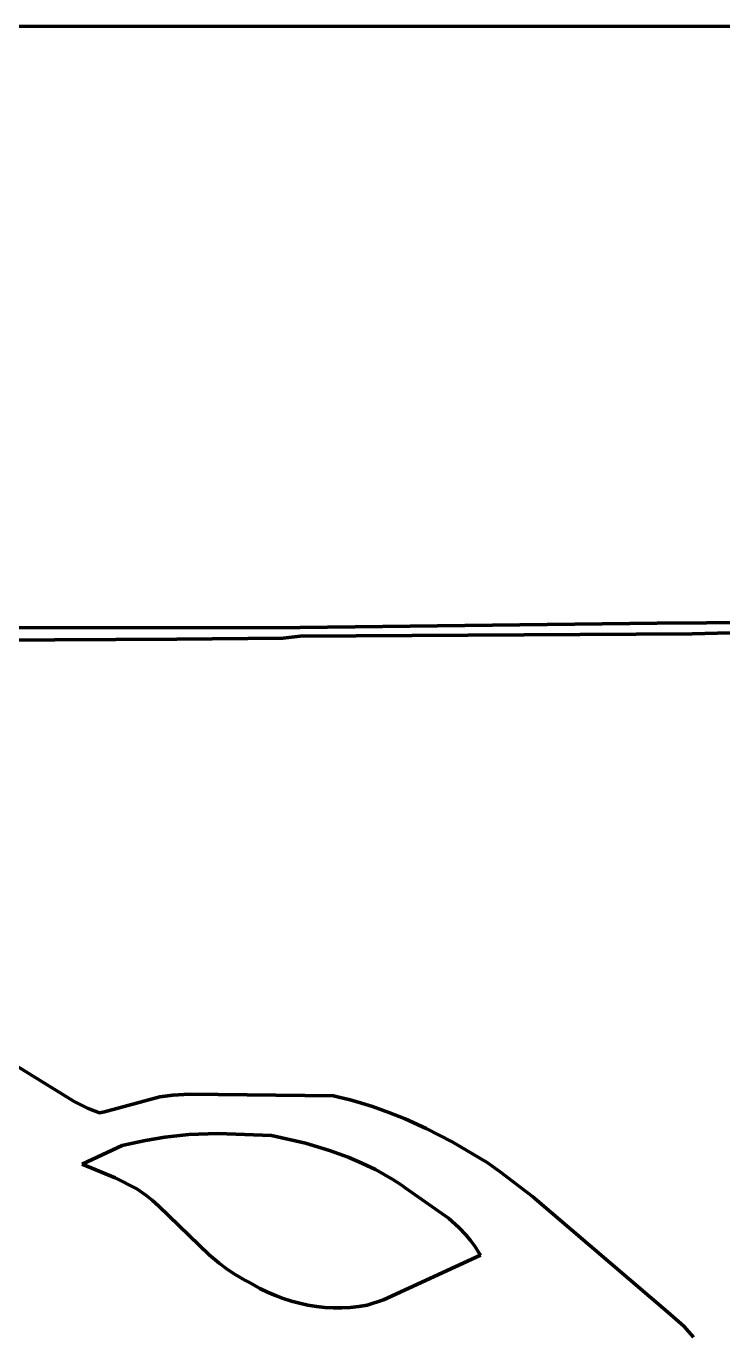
# Model space of a CAD drawing. Header units: millimetres. Extents: x 0 to 12.5, y 0 to 14.6.
# Drawn here: x 7.321 to 9.048, y 11.36 to 14.597 of the extents above; entities that cross this region are included whole.
import ezdxf

# ---------------------------------------------------------------- set-up
doc = ezdxf.new("R2010")
doc.units = ezdxf.units.MM
doc.layers.add('color#131313ff', color=7, linetype='CONTINUOUS', lineweight=100)
doc.layers.add('color#fcfcfcff', color=7, linetype='CONTINUOUS', lineweight=100)

msp = doc.modelspace()

# ---------------------------------------------------------------- linework, layer by layer
at = {"layer": 'color#131313ff'}
for p, q in [((8.0002, 13.1077), (8.8851, 13.1185)), ((8.8851, 13.1185), (9.1667, 13.1206)), ((6.8736, 13.106), (8.0002, 13.1077)), ((7.6944, 13.0791), (7.055, 13.0747)), ((7.958, 13.0816), (7.6944, 13.0791)), ((8, 13.0859), (7.958, 13.0816)), ((8.9723, 13.0922), (8, 13.0859)), ((9.2403, 13.0985), (8.9723, 13.0922)), ((7.2712, 12.0379), (7.4395, 11.9337)), ((7.5151, 11.9079), (7.6522, 11.9449)), ((7.6522, 11.9449), (7.6843, 11.9492)), ((7.6843, 11.9492), (7.7254, 11.9516)), ((7.7254, 11.9516), (8.0824, 11.9474)), ((8.0824, 11.9474), (8.0964, 11.9443)), ((8.0964, 11.9443), (8.1244, 11.9374)), ((7.4395, 11.9337), (7.4749, 11.9165)), ((7.4749, 11.9165), (7.5024, 11.9054)), ((8.1244, 11.9374), (8.1521, 11.9296)), ((8.1521, 11.9296), (8.1795, 11.921)), ((8.1795, 11.921), (8.2201, 11.9065)), ((7.5024, 11.9054), (7.5151, 11.9079)), ((8.2201, 11.9065), (8.2602, 11.8903)), ((8.2602, 11.8903), (8.3126, 11.8664)), ((7.7242, 11.8515), (7.6643, 11.8451)), ((7.7964, 11.8545), (7.7242, 11.8515)), ((7.929, 11.8495), (7.7964, 11.8545)), ((8.0133, 11.8302), (7.929, 11.8495)), ((8.3126, 11.8664), (8.3767, 11.8333)), ((7.5588, 11.8246), (7.4601, 11.7781)), ((7.5813, 11.8292), (7.5588, 11.8246)), ((7.6167, 11.8371), (7.5813, 11.8292)), ((7.6643, 11.8451), (7.6167, 11.8371)), ((8.0727, 11.8125), (8.0133, 11.8302)), ((8.3767, 11.8333), (8.4634, 11.7822)), ((8.1192, 11.7955), (8.0727, 11.8125)), ((8.1533, 11.781), (8.1192, 11.7955)), ((8.4634, 11.7822), (8.4961, 11.7589)), ((7.4601, 11.7781), (7.5413, 11.7444)), ((8.1867, 11.7648), (8.1533, 11.781)), ((8.2084, 11.753), (8.1867, 11.7648)), ((8.2297, 11.7405), (8.2084, 11.753)), ((8.4961, 11.7589), (8.576, 11.6984)), ((7.5413, 11.7444), (7.5955, 11.717)), ((8.2505, 11.727), (8.2297, 11.7405)), ((8.2608, 11.72), (8.2505, 11.727)), ((8.3675, 11.6443), (8.2608, 11.72)), ((7.5955, 11.717), (7.6178, 11.7018)), ((7.6178, 11.7018), (7.6334, 11.6887)), ((7.6334, 11.6887), (7.6494, 11.6741)), ((8.576, 11.6984), (8.9114, 11.4116)), ((7.6494, 11.6741), (7.7745, 11.5535)), ((8.3935, 11.6212), (8.3675, 11.6443)), ((8.4115, 11.6025), (8.3935, 11.6212)), ((8.4226, 11.5892), (8.4115, 11.6025)), ((8.433, 11.5752), (8.4226, 11.5892)), ((8.4425, 11.5604), (8.433, 11.5752)), ((8.4469, 11.5528), (8.4425, 11.5604)), ((7.7745, 11.5535), (7.7994, 11.5328)), ((7.7994, 11.5328), (7.8167, 11.5199)), ((8.2064, 11.4425), (8.4469, 11.5528)), ((7.8167, 11.5199), (7.8346, 11.5077)), ((7.8346, 11.5077), (7.8532, 11.4964)), ((7.8532, 11.4964), (7.8628, 11.4911)), ((7.8628, 11.4911), (7.8726, 11.4861)), ((7.8726, 11.4861), (7.8817, 11.4808)), ((7.8817, 11.4808), (7.9002, 11.4707)), ((7.9002, 11.4707), (7.9192, 11.4615)), ((7.9192, 11.4615), (7.9386, 11.4531)), ((7.9386, 11.4531), (7.9584, 11.4457)), ((7.9584, 11.4457), (7.9785, 11.4393)), ((7.9785, 11.4393), (7.9989, 11.4338)), ((7.9989, 11.4338), (8.0195, 11.4294)), ((8.0195, 11.4294), (8.0403, 11.426)), ((8.1453, 11.4255), (8.1662, 11.4289)), ((8.1662, 11.4289), (8.2064, 11.4425)), ((8.0403, 11.426), (8.0612, 11.4236)), ((8.0612, 11.4236), (8.0822, 11.4224)), ((8.0822, 11.4224), (8.1033, 11.4223)), ((8.1033, 11.4223), (8.1243, 11.4233)), ((8.1243, 11.4233), (8.1453, 11.4255)), ((8.9114, 11.4116), (8.9514, 11.377)), ((8.9514, 11.377), (8.9752, 11.3498))]:
    msp.add_line(p, q, dxfattribs=at)
at = {"layer": 'color#fcfcfcff'}
for p, q in [((0, 14.5972), (12.5, 14.5972)), ((8.8851, 13.1185), (8.0002, 13.1077)), ((9.1667, 13.1206), (8.8851, 13.1185)), ((8.0002, 13.1077), (6.8736, 13.106)), ((7.055, 13.0747), (7.6944, 13.0791)), ((7.6944, 13.0791), (7.958, 13.0816)), ((7.958, 13.0816), (8, 13.0859)), ((8, 13.0859), (8.9723, 13.0922)), ((8.9723, 13.0922), (9.2403, 13.0985)), ((7.4395, 11.9337), (7.2712, 12.0379)), ((7.6522, 11.9449), (7.5151, 11.9079)), ((7.6843, 11.9492), (7.6522, 11.9449)), ((7.7254, 11.9516), (7.6843, 11.9492)), ((8.0824, 11.9474), (7.7254, 11.9516)), ((8.0964, 11.9443), (8.0824, 11.9474)), ((8.1244, 11.9374), (8.0964, 11.9443)), ((7.4749, 11.9165), (7.4395, 11.9337)), ((7.5024, 11.9054), (7.4749, 11.9165)), ((8.1521, 11.9296), (8.1244, 11.9374)), ((8.1795, 11.921), (8.1521, 11.9296)), ((8.2201, 11.9065), (8.1795, 11.921)), ((7.5151, 11.9079), (7.5024, 11.9054)), ((8.2602, 11.8903), (8.2201, 11.9065)), ((8.3126, 11.8664), (8.2602, 11.8903)), ((7.6643, 11.8451), (7.7242, 11.8515)), ((7.7242, 11.8515), (7.7964, 11.8545)), ((7.7964, 11.8545), (7.929, 11.8495)), ((7.929, 11.8495), (8.0133, 11.8302)), ((8.3767, 11.8333), (8.3126, 11.8664)), ((7.4601, 11.7781), (7.5588, 11.8246)), ((7.5588, 11.8246), (7.5813, 11.8292)), ((7.5813, 11.8292), (7.6167, 11.8371)), ((7.6167, 11.8371), (7.6643, 11.8451)), ((8.0133, 11.8302), (8.0727, 11.8125)), ((8.4634, 11.7822), (8.3767, 11.8333)), ((8.0727, 11.8125), (8.1192, 11.7955)), ((8.1192, 11.7955), (8.1533, 11.781)), ((8.4961, 11.7589), (8.4634, 11.7822)), ((7.5413, 11.7444), (7.4601, 11.7781)), ((8.1533, 11.781), (8.1867, 11.7648)), ((8.1867, 11.7648), (8.2084, 11.753)), ((8.2084, 11.753), (8.2297, 11.7405)), ((8.576, 11.6984), (8.4961, 11.7589)), ((7.5955, 11.717), (7.5413, 11.7444)), ((8.2297, 11.7405), (8.2505, 11.727)), ((8.2505, 11.727), (8.2608, 11.72)), ((8.2608, 11.72), (8.3675, 11.6443)), ((7.6178, 11.7018), (7.5955, 11.717)), ((7.6334, 11.6887), (7.6178, 11.7018)), ((7.6494, 11.6741), (7.6334, 11.6887)), ((8.9114, 11.4116), (8.576, 11.6984)), ((7.7745, 11.5535), (7.6494, 11.6741)), ((8.3675, 11.6443), (8.3935, 11.6212)), ((8.3935, 11.6212), (8.4115, 11.6025)), ((8.4115, 11.6025), (8.4226, 11.5892)), ((8.4226, 11.5892), (8.433, 11.5752)), ((8.433, 11.5752), (8.4425, 11.5604)), ((8.4425, 11.5604), (8.4469, 11.5528)), ((7.7994, 11.5328), (7.7745, 11.5535)), ((7.8167, 11.5199), (7.7994, 11.5328)), ((8.4469, 11.5528), (8.2064, 11.4425)), ((7.8346, 11.5077), (7.8167, 11.5199)), ((7.8532, 11.4964), (7.8346, 11.5077)), ((7.8628, 11.4911), (7.8532, 11.4964)), ((7.8726, 11.4861), (7.8628, 11.4911)), ((7.8817, 11.4808), (7.8726, 11.4861)), ((7.9002, 11.4707), (7.8817, 11.4808)), ((7.9192, 11.4615), (7.9002, 11.4707)), ((7.9386, 11.4531), (7.9192, 11.4615)), ((7.9584, 11.4457), (7.9386, 11.4531)), ((7.9785, 11.4393), (7.9584, 11.4457)), ((7.9989, 11.4338), (7.9785, 11.4393)), ((8.0195, 11.4294), (7.9989, 11.4338)), ((8.0403, 11.426), (8.0195, 11.4294)), ((8.1662, 11.4289), (8.1453, 11.4255)), ((8.2064, 11.4425), (8.1662, 11.4289)), ((8.0612, 11.4236), (8.0403, 11.426)), ((8.0822, 11.4224), (8.0612, 11.4236)), ((8.1033, 11.4223), (8.0822, 11.4224)), ((8.1243, 11.4233), (8.1033, 11.4223)), ((8.1453, 11.4255), (8.1243, 11.4233)), ((8.9514, 11.377), (8.9114, 11.4116)), ((8.9752, 11.3498), (8.9514, 11.377))]:
    msp.add_line(p, q, dxfattribs=at)

doc.saveas('drawing.dxf')
